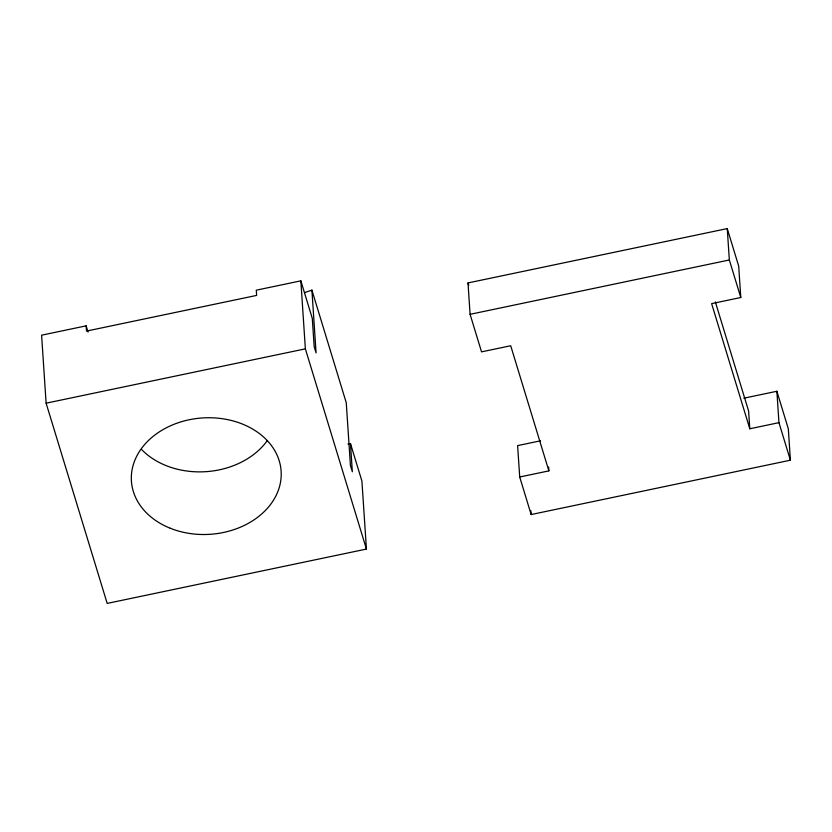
<?xml version="1.0" encoding="UTF-8"?>
<svg xmlns="http://www.w3.org/2000/svg" width="832" height="832" viewBox="0 0 832 832"><rect width="100%" height="100%" fill="white"/><g stroke="black" fill="none" stroke-linecap="round" stroke-linejoin="round"><path stroke-width="1.25" d="M304.606 292.614L311.906 290.118L346.258 402.74L350.428 465.514L352.342 471.775L350.459 443.529L347.974 444.049M88.046 332.03L86.154 325.842L41.6 335.182L46.114 403.187L107.182 603.408L366.434 549.068L361.91 481.062L350.459 443.529M311.906 290.118L316.077 352.893L314.174 346.632L312.291 318.386L300.851 280.842L256.287 290.181L256.63 295.412L86.507 331.074L86.154 325.842M776.87 391.269L788.32 428.813L790.4 460.2L531.149 514.54L519.709 476.996L548.87 470.881L510.702 345.748L481.541 351.863L470.09 314.319L468 282.932L727.251 228.592L738.702 266.136L740.782 297.513L711.62 303.628L749.788 428.771L778.95 422.656L776.87 391.269L743.829 398.195M46.114 403.187L305.365 348.847L300.851 280.842M470.09 314.319L729.331 259.979L727.251 228.592M540.498 440.814L517.618 445.609L519.709 476.996M729.331 259.979L740.782 297.513M778.95 422.656L790.4 460.2M715.354 301.954L748.602 410.987L749.788 428.771M468 282.932L468.738 285.355M305.365 348.847L366.434 549.068M548.621 467.074L548.87 470.881M530.899 510.775L531.149 514.54M267.197 440.721A75.015 58.302 -3.8 0 1 141.669 449.582M170.227 528.237A75.015 58.302 -3.8 0 0 281.206 472.878A75.015 58.302 -3.8 0 0 167.378 427.263A75.015 58.302 -3.8 0 0 170.227 528.237"/></g></svg>
